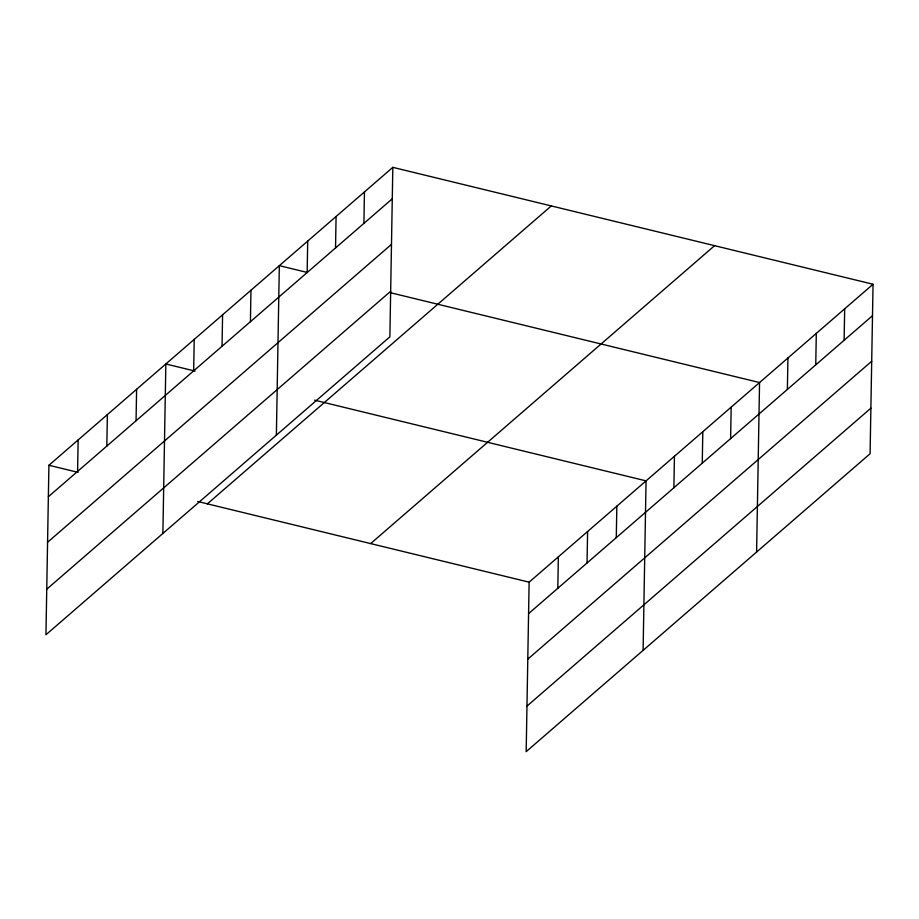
<?xml version="1.0" encoding="UTF-8"?>
<svg xmlns="http://www.w3.org/2000/svg" width="919" height="919" viewBox="0 0 919 919"><rect width="100%" height="100%" fill="white"/><g stroke="black" fill="none" stroke-linecap="round" stroke-linejoin="round"><path stroke-width="1.38" d="M392.827 167.35L48.914 465.267L45.95 634.753L389.874 336.836L392.827 167.35L873.05 284.247L870.086 453.733L526.173 751.65L529.126 582.164L873.05 284.247M77.598 471.401L78.138 439.948M106.822 446.083L107.374 414.618M136.058 420.753L136.609 389.3M162.881 533.468L165.845 363.981L195.035 371.081M193.668 370.851L194.219 339.398M222.042 346.279L222.593 314.815M250.416 321.696L250.967 290.243M276.378 435.147L279.33 265.66L307.141 272.426M307.164 272.541L307.704 241.088M335.538 247.969L336.078 216.505M363.901 223.386L364.452 191.933M557.81 588.298L558.361 556.834M587.046 562.968L587.597 531.515M616.281 537.649L616.833 506.197M643.105 650.353L646.057 480.867L314.585 400.179M673.891 487.748L674.431 456.295M702.265 463.165L702.805 431.712M730.628 438.593L731.179 407.128M756.601 552.043L759.553 382.557L390.541 292.736M787.376 389.438L787.928 357.973M815.75 364.854L816.302 333.402M844.124 340.283L844.676 308.818M48.362 496.731L392.275 198.803M47.57 542.279L391.483 244.362M46.743 589.205L390.667 291.289M207.384 503.842L551.297 205.925M370.656 543.588L714.58 245.672M528.586 613.616L872.499 315.699M527.782 659.164L871.706 361.247M526.966 706.102L870.89 408.185M48.914 465.267L78.104 472.377M197.654 501.475L529.126 582.164"/></g></svg>
